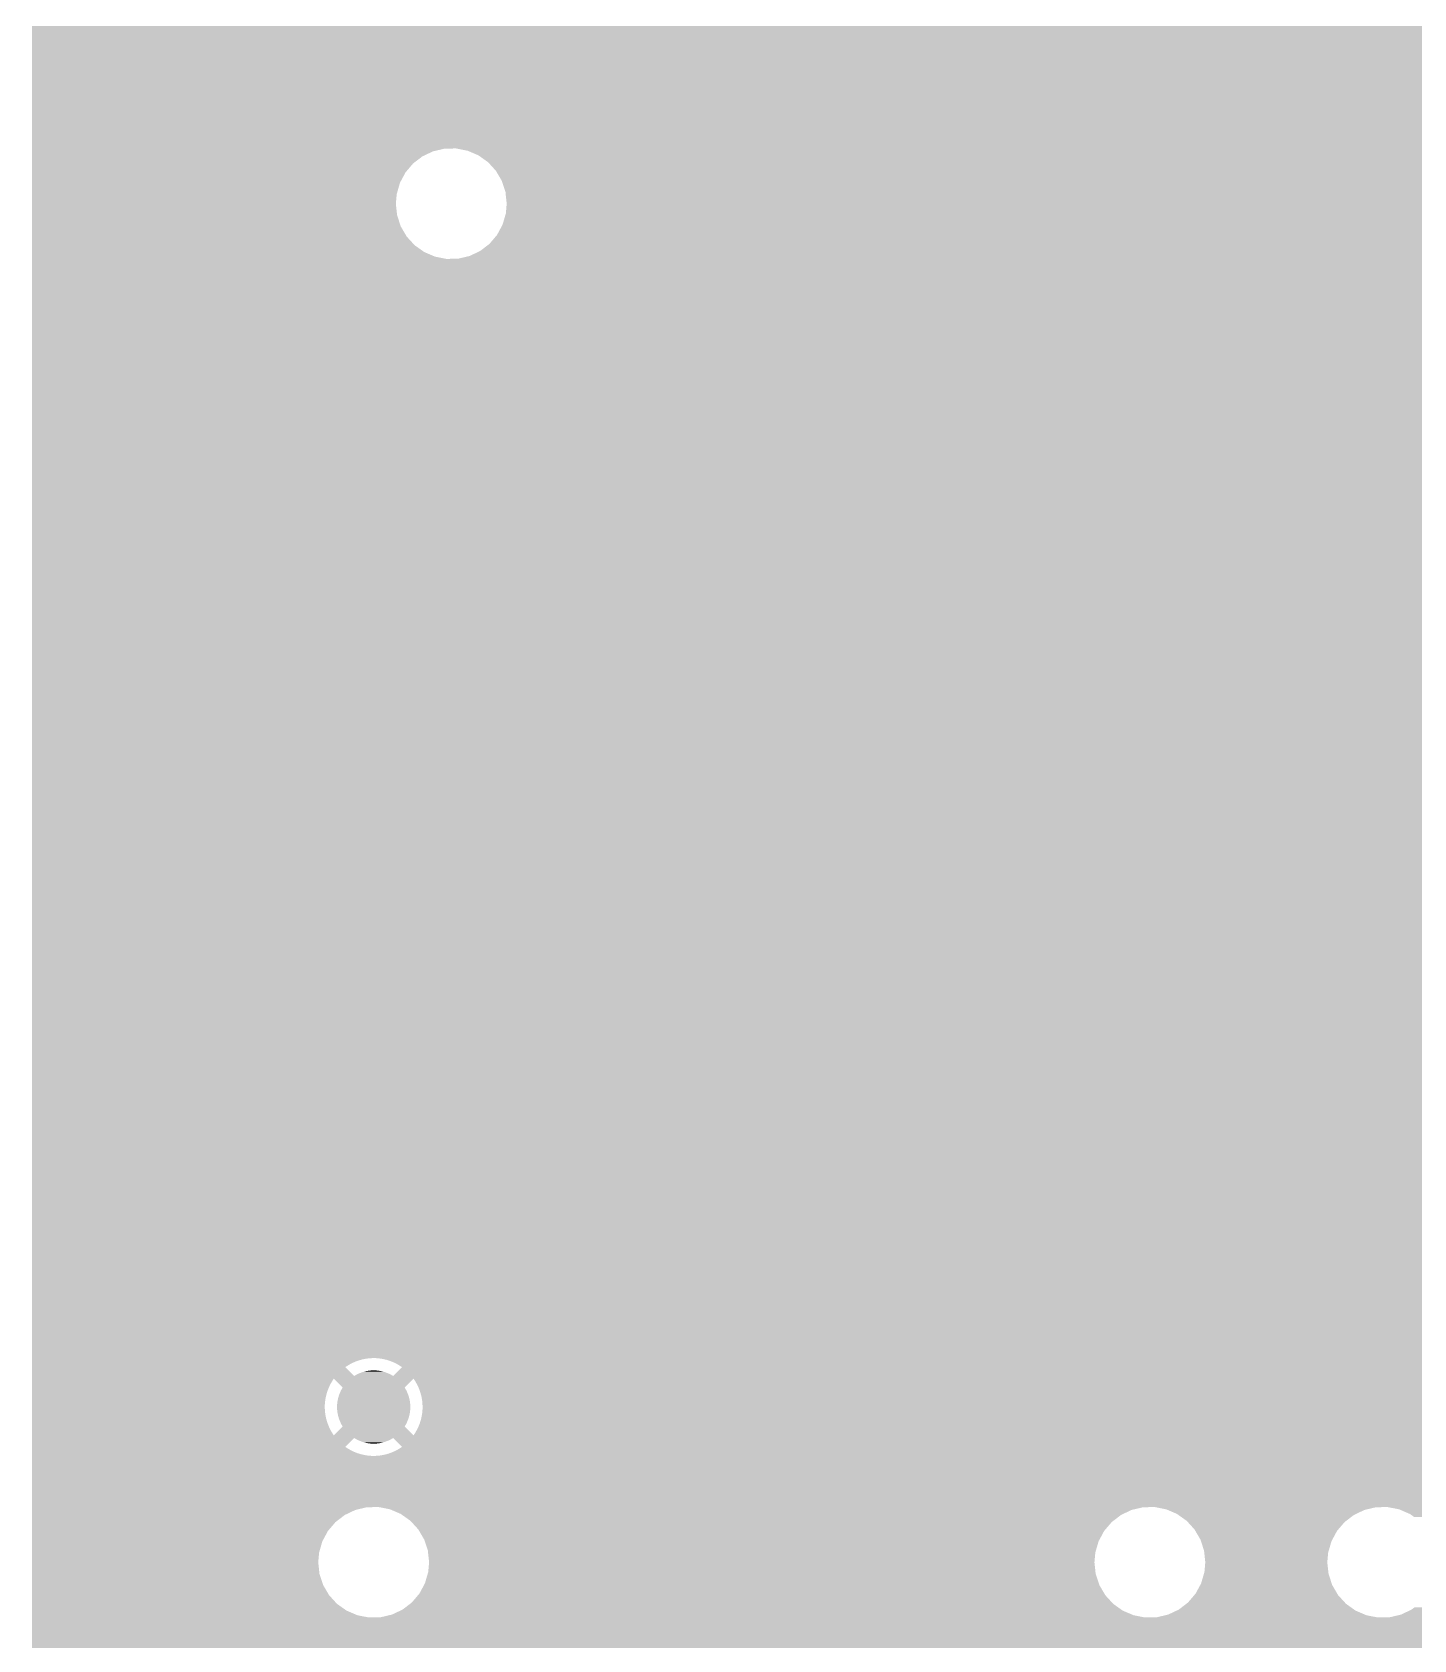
# Model space of a CAD drawing. Extents: x 295 to 953, y 10 to 290.
# Drawn here: x 624.05 to 653.44, y 153.25 to 187.44 of the extents above; entities that cross this region are included whole.
import ezdxf

# ---------------------------------------------------------------- set-up
doc = ezdxf.new("R2010")
doc.units = 0
doc.header["$LTSCALE"] = 5
doc.header["$MEASUREMENT"] = 0
doc.layers.add('PWR1', color=7, linetype='CONTINUOUS')

msp = doc.modelspace()

# ---------------------------------------------------------------- linework, layer by layer
at = {"layer": 'PWR1'}
for points in [[(624.051, 187.313), (624.051, 187.575), (833.398, 187.313), (833.398, 187.575)], [(624.051, 187.308), (624.051, 187.313), (729.453, 187.308), (729.527, 187.313)], [(624.051, 187.299), (624.051, 187.308), (729.38, 187.299), (729.453, 187.308)], [(624.051, 187.284), (624.051, 187.299), (729.307, 187.284), (729.38, 187.299)], [(624.051, 187.264), (624.051, 187.284), (729.235, 187.264), (729.307, 187.284)], [(624.051, 187.239), (624.051, 187.264), (729.166, 187.239), (729.235, 187.264)], [(624.051, 187.21), (624.051, 187.239), (729.098, 187.21), (729.166, 187.239)], [(624.051, 187.175), (624.051, 187.21), (729.032, 187.175), (729.098, 187.21)], [(624.051, 187.136), (624.051, 187.175), (728.969, 187.136), (729.032, 187.175)], [(624.051, 187.12), (624.051, 187.136), (728.946, 187.12), (728.969, 187.136)], [(624.051, 186.932), (624.051, 187.12), (729.134, 186.932), (728.946, 187.12)], [(624.051, 186.877), (624.051, 186.932), (833.398, 186.877), (833.398, 186.932)], [(624.051, 186.815), (624.051, 186.877), (728.662, 186.815), (728.703, 186.877)], [(624.051, 186.75), (624.051, 186.815), (728.626, 186.75), (728.662, 186.815)], [(624.051, 186.683), (624.051, 186.75), (728.594, 186.683), (728.626, 186.75)], [(624.051, 186.614), (624.051, 186.683), (728.567, 186.614), (728.594, 186.683)], [(624.051, 186.543), (624.051, 186.614), (728.545, 186.543), (728.567, 186.614)], [(624.051, 186.471), (624.051, 186.543), (728.529, 186.471), (728.545, 186.543)], [(624.051, 186.398), (624.051, 186.471), (728.517, 186.398), (728.529, 186.471)], [(624.051, 186.324), (624.051, 186.398), (728.511, 186.324), (728.517, 186.398)], [(624.051, 186.25), (624.051, 186.324), (728.51, 186.25), (728.511, 186.324)], [(624.051, 186.176), (624.051, 186.25), (728.514, 186.176), (728.51, 186.25)], [(624.051, 186.103), (624.051, 186.176), (728.524, 186.103), (728.514, 186.176)], [(624.051, 186.03), (624.051, 186.103), (728.538, 186.03), (728.524, 186.103)], [(624.051, 185.959), (624.051, 186.03), (728.558, 185.959), (728.538, 186.03)], [(624.051, 185.889), (624.051, 185.959), (728.583, 185.889), (728.558, 185.959)], [(624.051, 185.821), (624.051, 185.889), (728.613, 185.821), (728.583, 185.889)], [(624.051, 185.796), (624.051, 185.821), (728.626, 185.796), (728.613, 185.821)], [(624.051, 185.792), (624.051, 185.796), (693.908, 185.792), (694.157, 185.796)], [(624.051, 185.735), (624.051, 185.792), (693.665, 185.735), (693.908, 185.792)], [(624.051, 185.628), (624.051, 185.735), (693.44, 185.628), (693.665, 185.735)], [(624.051, 185.477), (624.051, 185.628), (693.242, 185.477), (693.44, 185.628)], [(624.051, 185.287), (624.051, 185.477), (693.08, 185.287), (693.242, 185.477)], [(624.051, 185.13), (624.051, 185.287), (692.996, 185.13), (693.08, 185.287)], [(624.051, 185.106), (624.051, 185.13), (670.616, 185.106), (670.953, 185.13)], [(624.051, 185.03), (624.051, 185.106), (670.287, 185.03), (670.616, 185.106)], [(624.051, 184.971), (624.051, 185.03), (670.142, 184.971), (670.287, 185.03)], [(624.051, 184.966), (624.051, 184.971), (632.821, 184.966), (633.07, 184.971)], [(624.051, 184.909), (624.051, 184.966), (632.578, 184.909), (632.821, 184.966)], [(633.315, 184.922), (633.07, 184.971), (670.023, 184.922), (670.142, 184.971)], [(624.051, 184.803), (624.051, 184.909), (632.353, 184.803), (632.578, 184.909)], [(624.051, 184.652), (624.051, 184.803), (632.155, 184.652), (632.353, 184.803)], [(624.051, 184.462), (624.051, 184.652), (631.993, 184.462), (632.155, 184.652)], [(633.36, 184.903), (633.315, 184.922), (669.975, 184.903), (670.023, 184.922)], [(633.544, 184.824), (633.36, 184.903), (669.844, 184.824), (669.975, 184.903)], [(633.677, 184.729), (633.544, 184.824), (669.685, 184.729), (669.844, 184.824)], [(633.747, 184.68), (633.677, 184.729), (669.627, 184.68), (669.685, 184.729)], [(633.9, 184.512), (633.747, 184.68), (669.427, 184.512), (669.627, 184.68)], [(624.051, 184.242), (624.051, 184.462), (631.875, 184.242), (631.993, 184.462)], [(633.915, 184.496), (633.9, 184.512), (669.413, 184.496), (669.427, 184.512)], [(634.041, 184.281), (633.915, 184.496), (669.225, 184.281), (669.413, 184.496)], [(624.051, 184.003), (624.051, 184.242), (631.806, 184.003), (631.875, 184.242)], [(624.051, 183.796), (624.051, 184.003), (631.787, 183.796), (631.806, 184.003)], [(634.049, 184.258), (634.041, 184.281), (669.205, 184.258), (669.225, 184.281)], [(634.119, 184.044), (634.049, 184.258), (669.071, 184.044), (669.205, 184.258)], [(634.126, 183.972), (634.119, 184.044), (669.026, 183.972), (669.071, 184.044)], [(634.145, 183.796), (634.126, 183.972), (668.951, 183.796), (669.026, 183.972)], [(624.051, 183.549), (624.051, 183.796), (631.814, 183.549), (631.787, 183.796)], [(634.127, 183.589), (634.133, 183.661), (668.875, 183.589), (668.893, 183.661)], [(634.133, 183.661), (634.145, 183.796), (668.893, 183.661), (668.951, 183.796)], [(624.051, 183.312), (624.051, 183.549), (631.892, 183.312), (631.814, 183.549)], [(624.051, 183.097), (624.051, 183.312), (632.018, 183.097), (631.892, 183.312)], [(633.939, 183.131), (634.049, 183.334), (668.793, 183.131), (668.811, 183.334)], [(634.049, 183.334), (634.057, 183.35), (668.811, 183.334), (668.815, 183.35)], [(634.057, 183.35), (634.127, 183.589), (668.815, 183.35), (668.875, 183.589)], [(624.051, 182.913), (624.051, 183.097), (632.186, 182.913), (632.018, 183.097)], [(633.58, 182.79), (633.778, 182.941), (668.794, 182.79), (668.782, 182.941)], [(633.778, 182.941), (633.803, 182.971), (668.782, 182.941), (668.78, 182.971)], [(633.803, 182.971), (633.939, 183.131), (668.78, 182.971), (668.793, 183.131)], [(624.051, 182.769), (624.051, 182.913), (632.389, 182.769), (632.186, 182.913)], [(624.051, 182.67), (624.051, 182.769), (632.618, 182.67), (632.389, 182.769)], [(624.051, 182.622), (624.051, 182.67), (632.862, 182.622), (632.618, 182.67)], [(624.051, 182.306), (624.051, 182.622), (668.885, 182.306), (668.809, 182.622)], [(632.862, 182.622), (633.112, 182.626), (668.809, 182.622), (668.808, 182.626)], [(633.112, 182.626), (633.145, 182.634), (668.808, 182.626), (668.806, 182.634)], [(633.145, 182.634), (633.354, 182.683), (668.806, 182.634), (668.802, 182.683)], [(633.354, 182.683), (633.58, 182.79), (668.802, 182.683), (668.794, 182.79)], [(624.051, 181.994), (624.051, 182.306), (669.013, 181.994), (668.885, 182.306)], [(624.051, 181.706), (624.051, 181.994), (669.189, 181.706), (669.013, 181.994)], [(624.051, 181.449), (624.051, 181.706), (669.407, 181.449), (669.189, 181.706)], [(624.051, 181.229), (624.051, 181.449), (669.663, 181.229), (669.407, 181.449)], [(624.051, 181.051), (624.051, 181.229), (669.95, 181.051), (669.663, 181.229)], [(624.051, 180.92), (624.051, 181.051), (670.262, 180.92), (669.95, 181.051)], [(624.051, 180.843), (624.051, 180.92), (670.576, 180.843), (670.262, 180.92)], [(624.051, 180.839), (624.051, 180.843), (663.364, 180.839), (663.614, 180.843)], [(624.051, 180.782), (624.051, 180.839), (663.122, 180.782), (663.364, 180.839)], [(624.051, 180.675), (624.051, 180.782), (662.896, 180.675), (663.122, 180.782)], [(624.051, 180.524), (624.051, 180.675), (662.699, 180.524), (662.896, 180.675)], [(624.051, 180.334), (624.051, 180.524), (662.537, 180.334), (662.699, 180.524)], [(624.051, 180.115), (624.051, 180.334), (662.419, 180.115), (662.537, 180.334)], [(624.051, 179.876), (624.051, 180.115), (662.349, 179.876), (662.419, 180.115)], [(624.051, 179.669), (624.051, 179.876), (662.331, 179.669), (662.349, 179.876)], [(624.051, 179.421), (624.051, 179.669), (662.357, 179.421), (662.331, 179.669)], [(624.051, 179.184), (624.051, 179.421), (662.435, 179.184), (662.357, 179.421)], [(624.051, 178.969), (624.051, 179.184), (662.561, 178.969), (662.435, 179.184)], [(624.051, 178.785), (624.051, 178.969), (662.729, 178.785), (662.561, 178.969)], [(624.051, 178.641), (624.051, 178.785), (662.932, 178.641), (662.729, 178.785)], [(624.051, 178.543), (624.051, 178.641), (663.161, 178.543), (662.932, 178.641)], [(624.051, 178.495), (624.051, 178.543), (663.406, 178.495), (663.161, 178.543)], [(624.051, 178.404), (624.051, 178.495), (704.686, 178.404), (704.63, 178.495)], [(624.051, 178.147), (624.051, 178.404), (704.904, 178.147), (704.686, 178.404)], [(624.051, 177.927), (624.051, 178.147), (705.16, 177.927), (704.904, 178.147)], [(624.051, 177.749), (624.051, 177.927), (705.447, 177.749), (705.16, 177.927)], [(624.051, 177.618), (624.051, 177.749), (705.758, 177.618), (705.447, 177.749)], [(624.051, 177.538), (624.051, 177.618), (706.086, 177.538), (705.758, 177.618)], [(624.051, 177.509), (624.051, 177.538), (706.422, 177.509), (706.086, 177.538)], [(624.051, 177.301), (624.051, 177.509), (790.852, 177.301), (790.888, 177.509)], [(624.051, 177.192), (624.051, 177.301), (790.848, 177.192), (790.852, 177.301)], [(624.051, 176.918), (624.051, 177.192), (790.874, 176.918), (790.848, 177.192)], [(624.051, 176.654), (624.051, 176.918), (790.953, 176.654), (790.874, 176.918)], [(624.051, 176.409), (624.051, 176.654), (791.08, 176.409), (790.953, 176.654)], [(624.051, 176.194), (624.051, 176.409), (791.251, 176.194), (791.08, 176.409)], [(624.051, 176.014), (624.051, 176.194), (791.46, 176.014), (791.251, 176.194)], [(624.051, 175.89), (624.051, 176.014), (791.679, 175.89), (791.46, 176.014)], [(624.051, 175.886), (624.051, 175.89), (764.075, 175.886), (764.325, 175.89)], [(624.051, 175.829), (624.051, 175.886), (763.833, 175.829), (764.075, 175.886)], [(624.051, 175.722), (624.051, 175.829), (763.607, 175.722), (763.833, 175.829)], [(624.051, 175.571), (624.051, 175.722), (763.41, 175.571), (763.607, 175.722)], [(624.051, 175.381), (624.051, 175.571), (763.248, 175.381), (763.41, 175.571)], [(624.051, 175.162), (624.051, 175.381), (763.13, 175.162), (763.248, 175.381)], [(624.051, 174.923), (624.051, 175.162), (763.06, 174.923), (763.13, 175.162)], [(624.051, 174.716), (624.051, 174.923), (763.042, 174.716), (763.06, 174.923)], [(624.051, 174.468), (624.051, 174.716), (763.068, 174.468), (763.042, 174.716)], [(624.051, 174.231), (624.051, 174.468), (763.146, 174.231), (763.068, 174.468)], [(624.051, 174.016), (624.051, 174.231), (763.272, 174.016), (763.146, 174.231)], [(624.051, 173.832), (624.051, 174.016), (763.44, 173.832), (763.272, 174.016)], [(624.051, 173.688), (624.051, 173.832), (763.643, 173.688), (763.44, 173.832)], [(624.051, 173.59), (624.051, 173.688), (763.872, 173.59), (763.643, 173.688)], [(624.051, 173.542), (624.051, 173.59), (764.117, 173.542), (763.872, 173.59)], [(624.051, 172.617), (624.051, 173.542), (797.151, 172.617), (797.532, 173.542)], [(624.051, 172.397), (624.051, 172.617), (797.088, 172.397), (797.151, 172.617)], [(624.051, 172.239), (624.051, 172.397), (797.076, 172.239), (797.088, 172.397)], [(624.051, 170.112), (624.051, 172.239), (797.076, 170.112), (797.076, 172.239)], [(624.051, 170.107), (624.051, 170.112), (791.317, 170.107), (791.566, 170.112)], [(624.051, 170.05), (624.051, 170.107), (791.074, 170.05), (791.317, 170.107)], [(624.051, 169.944), (624.051, 170.05), (790.849, 169.944), (791.074, 170.05)], [(624.051, 169.793), (624.051, 169.944), (790.651, 169.793), (790.849, 169.944)], [(624.051, 169.603), (624.051, 169.793), (790.489, 169.603), (790.651, 169.793)], [(624.051, 169.383), (624.051, 169.603), (790.371, 169.383), (790.489, 169.603)], [(624.051, 169.144), (624.051, 169.383), (790.302, 169.144), (790.371, 169.383)], [(624.051, 168.937), (624.051, 169.144), (790.283, 168.937), (790.302, 169.144)], [(624.051, 168.69), (624.051, 168.937), (790.31, 168.69), (790.283, 168.937)], [(624.051, 168.453), (624.051, 168.69), (790.388, 168.453), (790.31, 168.69)], [(624.051, 168.238), (624.051, 168.453), (790.514, 168.238), (790.388, 168.453)], [(624.051, 168.054), (624.051, 168.238), (790.682, 168.054), (790.514, 168.238)], [(624.051, 167.91), (624.051, 168.054), (790.885, 167.91), (790.682, 168.054)], [(624.051, 167.811), (624.051, 167.91), (791.114, 167.811), (790.885, 167.91)], [(624.051, 167.763), (624.051, 167.811), (791.358, 167.763), (791.114, 167.811)], [(624.051, 166.81), (624.051, 167.763), (797.076, 166.81), (797.076, 167.763)], [(624.051, 166.805), (624.051, 166.81), (773.156, 166.805), (773.405, 166.81)], [(624.051, 166.748), (624.051, 166.805), (772.913, 166.748), (773.156, 166.805)], [(624.051, 166.642), (624.051, 166.748), (772.688, 166.642), (772.913, 166.748)], [(624.051, 166.491), (624.051, 166.642), (772.49, 166.491), (772.688, 166.642)], [(624.051, 166.301), (624.051, 166.491), (772.328, 166.301), (772.49, 166.491)], [(624.051, 166.157), (624.051, 166.301), (772.251, 166.157), (772.328, 166.301)], [(624.051, 166.133), (624.051, 166.157), (703.438, 166.133), (703.775, 166.157)], [(624.051, 166.056), (624.051, 166.133), (703.109, 166.056), (703.438, 166.133)], [(624.051, 165.93), (624.051, 166.056), (702.796, 165.93), (703.109, 166.056)], [(624.051, 165.756), (624.051, 165.93), (702.507, 165.756), (702.796, 165.93)], [(624.051, 165.539), (624.051, 165.756), (702.249, 165.539), (702.507, 165.756)], [(624.051, 165.284), (624.051, 165.539), (702.027, 165.284), (702.249, 165.539)], [(624.051, 164.998), (624.051, 165.284), (701.848, 164.998), (702.027, 165.284)], [(624.051, 164.688), (624.051, 164.998), (701.715, 164.688), (701.848, 164.998)], [(624.051, 164.361), (624.051, 164.688), (701.632, 164.361), (701.715, 164.688)], [(624.051, 163.998), (624.051, 164.361), (701.602, 163.998), (701.632, 164.361)], [(624.051, 163.661), (624.051, 163.998), (701.628, 163.661), (701.602, 163.998)], [(624.051, 163.333), (624.051, 163.661), (701.707, 163.333), (701.628, 163.661)], [(624.051, 163.021), (624.051, 163.333), (701.835, 163.021), (701.707, 163.333)], [(624.051, 162.946), (624.051, 163.021), (701.88, 162.946), (701.835, 163.021)], [(624.051, 162.93), (624.051, 162.946), (674.021, 162.93), (674.296, 162.946)], [(624.051, 162.862), (624.051, 162.93), (673.754, 162.862), (674.021, 162.93)], [(624.051, 162.745), (624.051, 162.862), (673.505, 162.745), (673.754, 162.862)], [(624.051, 162.582), (624.051, 162.745), (673.282, 162.582), (673.505, 162.745)], [(624.051, 162.379), (624.051, 162.582), (673.095, 162.379), (673.282, 162.582)], [(624.051, 162.145), (624.051, 162.379), (672.95, 162.145), (673.095, 162.379)], [(624.051, 161.888), (624.051, 162.145), (672.853, 161.888), (672.95, 162.145)], [(624.051, 161.616), (624.051, 161.888), (672.806, 161.616), (672.853, 161.888)], [(624.051, 161.508), (624.051, 161.616), (672.802, 161.508), (672.806, 161.616)], [(624.051, 161.234), (624.051, 161.508), (672.828, 161.234), (672.802, 161.508)], [(624.051, 160.969), (624.051, 161.234), (672.906, 160.969), (672.828, 161.234)], [(624.051, 160.725), (624.051, 160.969), (673.033, 160.725), (672.906, 160.969)], [(624.051, 160.509), (624.051, 160.725), (673.204, 160.509), (673.033, 160.725)], [(624.051, 160.33), (624.051, 160.509), (673.413, 160.33), (673.204, 160.509)], [(624.051, 160.194), (624.051, 160.33), (673.653, 160.194), (673.413, 160.33)], [(624.051, 160.106), (624.051, 160.194), (673.914, 160.106), (673.653, 160.194)], [(624.051, 160.069), (624.051, 160.106), (674.187, 160.069), (673.914, 160.106)], [(624.051, 160.018), (624.051, 160.069), (767.119, 160.018), (767.107, 160.069)], [(624.051, 159.706), (624.051, 160.018), (767.248, 159.706), (767.119, 160.018)], [(624.051, 159.553), (624.051, 159.706), (767.341, 159.553), (767.248, 159.706)], [(624.051, 159.529), (624.051, 159.553), (703.438, 159.529), (703.775, 159.553)], [(624.051, 159.452), (624.051, 159.529), (703.109, 159.452), (703.438, 159.529)], [(624.051, 159.38), (624.051, 159.452), (702.931, 159.38), (703.109, 159.452)], [(624.051, 159.376), (624.051, 159.38), (662.539, 159.376), (662.788, 159.38)], [(624.051, 159.319), (624.051, 159.376), (662.296, 159.319), (662.539, 159.376)], [(624.051, 159.246), (624.051, 159.319), (662.141, 159.246), (662.296, 159.319)], [(624.051, 159.241), (624.051, 159.246), (631.219, 159.241), (631.293, 159.246)], [(624.051, 159.232), (624.051, 159.241), (631.145, 159.232), (631.219, 159.241)], [(624.051, 159.217), (624.051, 159.232), (631.072, 159.217), (631.145, 159.232)], [(624.051, 159.197), (624.051, 159.217), (631.001, 159.197), (631.072, 159.217)], [(624.051, 159.172), (624.051, 159.197), (630.931, 159.172), (631.001, 159.197)], [(624.051, 159.143), (624.051, 159.172), (630.863, 159.143), (630.931, 159.172)], [(624.051, 159.108), (624.051, 159.143), (630.798, 159.108), (630.863, 159.143)], [(624.051, 159.069), (624.051, 159.108), (630.735, 159.069), (630.798, 159.108)], [(624.051, 159.053), (624.051, 159.069), (630.711, 159.053), (630.735, 159.069)], [(624.051, 158.865), (624.051, 159.053), (630.899, 158.865), (630.711, 159.053)], [(631.241, 158.982), (631.272, 158.983), (631.384, 158.982), (631.369, 158.983)], [(631.272, 158.983), (631.305, 158.985), (631.369, 158.983), (631.305, 158.985)], [(631.367, 159.245), (631.293, 159.246), (662.139, 159.245), (662.141, 159.246)], [(631.44, 159.238), (631.367, 159.245), (662.126, 159.238), (662.139, 159.245)], [(631.514, 159.227), (631.44, 159.238), (662.101, 159.227), (662.126, 159.238)], [(631.576, 159.212), (631.514, 159.227), (662.071, 159.212), (662.101, 159.227)], [(631.586, 159.21), (631.576, 159.212), (662.068, 159.21), (662.071, 159.212)], [(631.657, 159.188), (631.586, 159.21), (662.039, 159.188), (662.068, 159.21)], [(631.726, 159.161), (631.657, 159.188), (662.004, 159.161), (662.039, 159.188)], [(631.793, 159.13), (631.726, 159.161), (661.963, 159.13), (662.004, 159.161)], [(631.738, 158.871), (631.919, 159.053), (661.711, 158.871), (661.866, 159.053)], [(631.857, 159.093), (631.793, 159.13), (661.915, 159.093), (661.963, 159.13)], [(631.906, 159.061), (631.857, 159.093), (661.873, 159.061), (661.915, 159.093)], [(631.919, 159.053), (631.906, 159.061), (661.866, 159.053), (661.873, 159.061)], [(624.051, 158.81), (624.051, 158.865), (661.678, 158.81), (661.708, 158.865)], [(624.051, 158.748), (624.051, 158.81), (630.428, 158.748), (630.468, 158.81)], [(624.051, 158.683), (624.051, 158.748), (630.391, 158.683), (630.428, 158.748)], [(624.051, 158.616), (624.051, 158.683), (630.36, 158.616), (630.391, 158.683)], [(630.656, 158.622), (630.468, 158.81), (631.974, 158.622), (632.162, 158.81)], [(630.899, 158.865), (630.937, 158.887), (631.731, 158.865), (631.693, 158.887)], [(630.937, 158.887), (630.956, 158.897), (631.693, 158.887), (631.676, 158.897)], [(630.956, 158.897), (630.994, 158.916), (631.676, 158.897), (631.635, 158.916)], [(630.994, 158.916), (631.014, 158.924), (631.635, 158.916), (631.618, 158.924)], [(631.014, 158.924), (631.054, 158.94), (631.618, 158.924), (631.575, 158.94)], [(631.054, 158.94), (631.075, 158.946), (631.575, 158.94), (631.558, 158.946)], [(631.075, 158.946), (631.115, 158.959), (631.558, 158.946), (631.514, 158.959)], [(631.115, 158.959), (631.137, 158.964), (631.514, 158.959), (631.496, 158.964)], [(631.137, 158.964), (631.177, 158.973), (631.496, 158.964), (631.45, 158.973)], [(631.177, 158.973), (631.202, 158.976), (631.45, 158.973), (631.433, 158.976)], [(631.202, 158.976), (631.241, 158.982), (631.433, 158.976), (631.384, 158.982)], [(631.731, 158.865), (631.738, 158.871), (661.708, 158.865), (661.711, 158.871)], [(632.191, 158.767), (632.162, 158.81), (661.655, 158.767), (661.678, 158.81)], [(632.229, 158.703), (632.191, 158.767), (661.621, 158.703), (661.655, 158.767)], [(632.254, 158.652), (632.229, 158.703), (661.593, 158.652), (661.621, 158.703)], [(632.262, 158.637), (632.254, 158.652), (661.589, 158.637), (661.593, 158.652)], [(624.051, 158.547), (624.051, 158.616), (630.333, 158.547), (630.36, 158.616)], [(624.051, 158.476), (624.051, 158.547), (630.311, 158.476), (630.333, 158.547)], [(624.051, 158.404), (624.051, 158.476), (630.294, 158.404), (630.311, 158.476)], [(624.051, 158.331), (624.051, 158.404), (630.283, 158.331), (630.294, 158.404)], [(624.051, 158.257), (624.051, 158.331), (630.276, 158.257), (630.283, 158.331)], [(630.539, 158.27), (630.545, 158.323), (632.092, 158.27), (632.085, 158.323)], [(630.545, 158.323), (630.547, 158.334), (632.085, 158.323), (632.084, 158.334)], [(630.547, 158.334), (630.557, 158.386), (632.084, 158.334), (632.073, 158.386)], [(630.557, 158.386), (630.56, 158.396), (632.073, 158.386), (632.071, 158.396)], [(630.56, 158.396), (630.575, 158.448), (632.071, 158.396), (632.056, 158.448)], [(630.575, 158.448), (630.578, 158.458), (632.056, 158.448), (632.053, 158.458)], [(630.578, 158.458), (630.597, 158.508), (632.053, 158.458), (632.033, 158.508)], [(630.597, 158.508), (630.602, 158.518), (632.033, 158.508), (632.029, 158.518)], [(630.602, 158.518), (630.624, 158.566), (632.029, 158.518), (632.006, 158.566)], [(630.624, 158.566), (630.63, 158.575), (632.006, 158.566), (632.001, 158.575)], [(630.63, 158.575), (630.656, 158.622), (632.001, 158.575), (631.974, 158.622)], [(632.29, 158.569), (632.262, 158.637), (661.569, 158.569), (661.589, 158.637)], [(632.313, 158.498), (632.29, 158.569), (661.549, 158.498), (661.569, 158.569)], [(632.332, 158.427), (632.313, 158.498), (661.528, 158.427), (661.549, 158.498)], [(632.334, 158.413), (632.332, 158.427), (661.524, 158.413), (661.528, 158.427)], [(632.345, 158.354), (632.334, 158.413), (661.519, 158.354), (661.524, 158.413)], [(632.353, 158.28), (632.345, 158.354), (661.512, 158.28), (661.519, 158.354)], [(624.051, 158.183), (624.051, 158.257), (630.275, 158.183), (630.276, 158.257)], [(624.051, 158.109), (624.051, 158.183), (630.28, 158.109), (630.275, 158.183)], [(624.051, 158.036), (624.051, 158.109), (630.289, 158.036), (630.28, 158.109)], [(624.051, 157.963), (624.051, 158.036), (630.304, 157.963), (630.289, 158.036)], [(624.051, 157.892), (624.051, 157.963), (630.324, 157.892), (630.304, 157.963)], [(630.536, 158.206), (630.538, 158.26), (632.095, 158.206), (632.092, 158.26)], [(630.538, 158.152), (630.536, 158.206), (632.093, 158.152), (632.095, 158.206)], [(630.538, 158.26), (630.539, 158.27), (632.092, 158.26), (632.092, 158.27)], [(630.539, 158.142), (630.538, 158.152), (632.092, 158.142), (632.093, 158.152)], [(630.545, 158.088), (630.539, 158.142), (632.086, 158.088), (632.092, 158.142)], [(630.547, 158.078), (630.545, 158.088), (632.084, 158.078), (632.086, 158.088)], [(630.558, 158.025), (630.547, 158.078), (632.073, 158.025), (632.084, 158.078)], [(630.56, 158.015), (630.558, 158.025), (632.071, 158.015), (632.073, 158.025)], [(630.575, 157.964), (630.56, 158.015), (632.056, 157.964), (632.071, 158.015)], [(630.578, 157.954), (630.575, 157.964), (632.052, 157.954), (632.056, 157.964)], [(632.32, 157.935), (632.325, 157.958), (661.539, 157.935), (661.532, 157.958)], [(632.325, 157.958), (632.336, 158.007), (661.532, 157.958), (661.527, 158.007)], [(632.336, 158.007), (632.348, 158.081), (661.527, 158.007), (661.519, 158.081)], [(632.348, 158.081), (632.354, 158.154), (661.519, 158.081), (661.511, 158.154)], [(632.355, 158.206), (632.353, 158.28), (661.505, 158.206), (661.512, 158.28)], [(632.354, 158.154), (632.355, 158.206), (661.511, 158.154), (661.505, 158.206)], [(624.051, 157.822), (624.051, 157.892), (630.349, 157.822), (630.324, 157.892)], [(624.051, 157.754), (624.051, 157.822), (630.378, 157.754), (630.349, 157.822)], [(624.051, 157.688), (624.051, 157.754), (630.413, 157.688), (630.378, 157.754)], [(624.051, 157.625), (624.051, 157.688), (630.452, 157.625), (630.413, 157.688)], [(624.051, 157.602), (624.051, 157.625), (630.468, 157.602), (630.452, 157.625)], [(630.468, 157.602), (630.656, 157.79), (632.162, 157.602), (631.974, 157.79)], [(630.597, 157.903), (630.578, 157.954), (632.033, 157.903), (632.052, 157.954)], [(630.601, 157.894), (630.597, 157.903), (632.029, 157.894), (632.033, 157.903)], [(630.625, 157.845), (630.601, 157.894), (632.006, 157.845), (632.029, 157.894)], [(630.629, 157.836), (630.625, 157.845), (632.001, 157.836), (632.006, 157.845)], [(630.656, 157.79), (630.629, 157.836), (631.974, 157.79), (632.001, 157.836)], [(632.162, 157.602), (632.203, 157.664), (661.68, 157.602), (661.643, 157.664)], [(632.203, 157.664), (632.235, 157.721), (661.643, 157.664), (661.61, 157.721)], [(632.235, 157.721), (632.239, 157.728), (661.61, 157.721), (661.607, 157.728)], [(632.239, 157.728), (632.271, 157.795), (661.607, 157.728), (661.585, 157.795)], [(632.271, 157.795), (632.298, 157.864), (661.585, 157.795), (661.563, 157.864)], [(632.298, 157.864), (632.32, 157.935), (661.563, 157.864), (661.539, 157.935)], [(624.051, 157.547), (624.051, 157.602), (661.712, 157.547), (661.68, 157.602)], [(624.051, 157.359), (624.051, 157.547), (630.711, 157.359), (630.899, 157.547)], [(624.051, 157.318), (624.051, 157.359), (630.773, 157.318), (630.711, 157.359)], [(624.051, 157.282), (624.051, 157.318), (630.838, 157.282), (630.773, 157.318)], [(624.051, 157.25), (624.051, 157.282), (630.905, 157.25), (630.838, 157.282)], [(630.938, 157.525), (630.899, 157.547), (631.694, 157.525), (631.731, 157.547)], [(630.955, 157.515), (630.938, 157.525), (631.674, 157.515), (631.694, 157.525)], [(630.995, 157.496), (630.955, 157.515), (631.637, 157.496), (631.674, 157.515)], [(631.013, 157.488), (630.995, 157.496), (631.616, 157.488), (631.637, 157.496)], [(631.055, 157.472), (631.013, 157.488), (631.577, 157.472), (631.616, 157.488)], [(631.073, 157.465), (631.055, 157.472), (631.556, 157.465), (631.577, 157.472)], [(631.117, 157.453), (631.073, 157.465), (631.516, 157.453), (631.556, 157.465)], [(631.135, 157.448), (631.117, 157.453), (631.493, 157.448), (631.516, 157.453)], [(631.18, 157.439), (631.135, 157.448), (631.453, 157.439), (631.493, 157.448)], [(631.198, 157.435), (631.18, 157.439), (631.429, 157.435), (631.453, 157.439)], [(631.246, 157.43), (631.198, 157.435), (631.39, 157.43), (631.429, 157.435)], [(631.261, 157.428), (631.246, 157.43), (631.358, 157.428), (631.39, 157.43)], [(631.326, 157.427), (631.261, 157.428), (631.326, 157.427), (631.358, 157.428)], [(631.772, 157.506), (631.731, 157.547), (661.736, 157.506), (661.712, 157.547)], [(631.767, 157.269), (631.833, 157.304), (661.979, 157.269), (661.93, 157.304)], [(631.919, 157.359), (631.772, 157.506), (661.87, 157.359), (661.736, 157.506)], [(631.833, 157.304), (631.863, 157.322), (661.93, 157.304), (661.904, 157.322)], [(631.863, 157.322), (631.896, 157.343), (661.904, 157.322), (661.885, 157.343)], [(631.896, 157.343), (631.919, 157.359), (661.885, 157.343), (661.87, 157.359)], [(624.051, 157.223), (624.051, 157.25), (630.974, 157.223), (630.905, 157.25)], [(624.051, 157.202), (624.051, 157.223), (631.045, 157.202), (630.974, 157.223)], [(624.051, 157.185), (624.051, 157.202), (631.117, 157.185), (631.045, 157.202)], [(624.051, 157.173), (624.051, 157.185), (631.19, 157.173), (631.117, 157.185)], [(624.051, 157.167), (624.051, 157.173), (631.264, 157.167), (631.19, 157.173)], [(624.051, 157.166), (624.051, 157.167), (631.338, 157.166), (631.264, 157.167)], [(624.051, 157.08), (624.051, 157.166), (662.336, 157.08), (662.135, 157.166)], [(624.051, 157.032), (624.051, 157.08), (662.58, 157.032), (662.336, 157.08)], [(624.051, 156.842), (624.051, 157.032), (682.812, 156.842), (682.756, 157.032)], [(631.338, 157.166), (631.412, 157.17), (662.135, 157.166), (662.125, 157.17)], [(631.412, 157.17), (631.473, 157.178), (662.125, 157.17), (662.107, 157.178)], [(631.473, 157.178), (631.486, 157.18), (662.107, 157.178), (662.105, 157.18)], [(631.486, 157.18), (631.558, 157.194), (662.105, 157.18), (662.084, 157.194)], [(631.558, 157.194), (631.63, 157.214), (662.084, 157.194), (662.056, 157.214)], [(631.63, 157.214), (631.699, 157.239), (662.056, 157.214), (662.021, 157.239)], [(631.699, 157.239), (631.767, 157.269), (662.021, 157.239), (661.979, 157.269)], [(624.051, 156.597), (624.051, 156.842), (682.939, 156.597), (682.812, 156.842)], [(624.051, 156.382), (624.051, 156.597), (683.11, 156.382), (682.939, 156.597)], [(624.051, 156.202), (624.051, 156.382), (683.319, 156.202), (683.11, 156.382)], [(624.051, 156.078), (624.051, 156.202), (683.538, 156.078), (683.319, 156.202)], [(624.051, 156.074), (624.051, 156.078), (631.17, 156.074), (631.419, 156.078)], [(624.051, 156.017), (624.051, 156.074), (630.927, 156.017), (631.17, 156.074)], [(624.051, 155.91), (624.051, 156.017), (630.702, 155.91), (630.927, 156.017)], [(624.051, 155.759), (624.051, 155.91), (630.504, 155.759), (630.702, 155.91)], [(631.442, 156.074), (631.419, 156.078), (647.68, 156.074), (647.929, 156.078)], [(631.664, 156.03), (631.442, 156.074), (647.493, 156.03), (647.68, 156.074)], [(631.694, 156.017), (631.664, 156.03), (647.437, 156.017), (647.493, 156.03)], [(631.893, 155.932), (631.694, 156.017), (647.257, 155.932), (647.437, 156.017)], [(631.922, 155.91), (631.893, 155.932), (647.212, 155.91), (647.257, 155.932)], [(632.096, 155.787), (631.922, 155.91), (647.051, 155.787), (647.212, 155.91)], [(647.952, 156.074), (647.929, 156.078), (652.633, 156.074), (652.882, 156.078)], [(648.174, 156.03), (647.952, 156.074), (652.446, 156.03), (652.633, 156.074)], [(648.204, 156.017), (648.174, 156.03), (652.39, 156.017), (652.446, 156.03)], [(648.403, 155.932), (648.204, 156.017), (652.21, 155.932), (652.39, 156.017)], [(648.432, 155.91), (648.403, 155.932), (652.165, 155.91), (652.21, 155.932)], [(648.606, 155.787), (648.432, 155.91), (652.004, 155.787), (652.165, 155.91)], [(652.942, 156.066), (652.882, 156.078), (683.559, 156.066), (683.538, 156.078)], [(653.127, 156.03), (652.942, 156.066), (683.667, 156.03), (683.559, 156.066)], [(653.247, 155.978), (653.127, 156.03), (683.82, 155.978), (683.667, 156.03)], [(653.327, 155.944), (653.247, 155.978), (684.078, 155.944), (683.82, 155.978)], [(653.337, 155.939), (653.327, 155.944), (662.588, 155.939), (662.662, 155.944)], [(653.356, 155.932), (653.337, 155.939), (662.527, 155.932), (662.588, 155.939)], [(653.358, 155.93), (653.356, 155.932), (662.514, 155.93), (662.527, 155.932)], [(653.379, 155.915), (653.358, 155.93), (662.441, 155.915), (662.514, 155.93)], [(653.407, 155.895), (653.379, 155.915), (662.37, 155.895), (662.441, 155.915)], [(624.051, 155.569), (624.051, 155.759), (630.342, 155.569), (630.504, 155.759)], [(624.051, 155.35), (624.051, 155.569), (630.224, 155.35), (630.342, 155.569)], [(632.122, 155.759), (632.096, 155.787), (647.014, 155.759), (647.051, 155.787)], [(632.264, 155.603), (632.122, 155.759), (646.881, 155.603), (647.014, 155.759)], [(632.284, 155.569), (632.264, 155.603), (646.852, 155.569), (646.881, 155.603)], [(632.39, 155.388), (632.284, 155.569), (646.755, 155.388), (646.852, 155.569)], [(648.632, 155.759), (648.606, 155.787), (651.967, 155.759), (652.004, 155.787)], [(648.774, 155.603), (648.632, 155.759), (651.834, 155.603), (651.967, 155.759)], [(648.794, 155.569), (648.774, 155.603), (651.805, 155.569), (651.834, 155.603)], [(648.9, 155.388), (648.794, 155.569), (651.708, 155.388), (651.805, 155.569)], [(653.442, 155.87), (653.407, 155.895), (662.3, 155.87), (662.37, 155.895)], [(624.051, 155.111), (624.051, 155.35), (630.155, 155.111), (630.224, 155.35)], [(632.403, 155.35), (632.39, 155.388), (646.734, 155.35), (646.755, 155.388)], [(632.468, 155.152), (632.403, 155.35), (646.677, 155.152), (646.734, 155.35)], [(648.913, 155.35), (648.9, 155.388), (651.687, 155.35), (651.708, 155.388)], [(648.978, 155.152), (648.913, 155.35), (651.63, 155.152), (651.687, 155.35)], [(624.051, 154.904), (624.051, 155.111), (630.136, 154.904), (630.155, 155.111)], [(624.051, 154.656), (624.051, 154.904), (630.163, 154.656), (630.136, 154.904)], [(632.472, 155.111), (632.468, 155.152), (646.665, 155.111), (646.677, 155.152)], [(632.494, 154.904), (632.472, 155.111), (646.646, 154.904), (646.665, 155.111)], [(632.476, 154.697), (632.494, 154.904), (646.668, 154.697), (646.646, 154.904)], [(648.982, 155.111), (648.978, 155.152), (651.618, 155.111), (651.63, 155.152)], [(649.004, 154.904), (648.982, 155.111), (651.599, 154.904), (651.618, 155.111)], [(648.986, 154.697), (649.004, 154.904), (651.621, 154.697), (651.599, 154.904)], [(624.051, 154.419), (624.051, 154.656), (630.241, 154.419), (630.163, 154.656)], [(632.406, 154.458), (632.464, 154.656), (646.738, 154.458), (646.673, 154.656)], [(632.464, 154.656), (632.476, 154.697), (646.673, 154.656), (646.668, 154.697)], [(648.916, 154.458), (648.974, 154.656), (651.691, 154.458), (651.626, 154.656)], [(648.974, 154.656), (648.986, 154.697), (651.626, 154.656), (651.621, 154.697)], [(624.051, 154.204), (624.051, 154.419), (630.367, 154.204), (630.241, 154.419)], [(624.051, 154.02), (624.051, 154.204), (630.535, 154.02), (630.367, 154.204)], [(632.127, 154.049), (632.259, 154.204), (647.019, 154.049), (646.877, 154.204)], [(632.259, 154.204), (632.288, 154.238), (646.877, 154.204), (646.857, 154.238)], [(632.288, 154.238), (632.386, 154.419), (646.857, 154.238), (646.751, 154.419)], [(632.386, 154.419), (632.406, 154.458), (646.751, 154.419), (646.738, 154.458)], [(648.637, 154.049), (648.769, 154.204), (651.972, 154.049), (651.83, 154.204)], [(648.769, 154.204), (648.798, 154.238), (651.83, 154.204), (651.81, 154.238)], [(648.798, 154.238), (648.896, 154.419), (651.81, 154.238), (651.704, 154.419)], [(648.896, 154.419), (648.916, 154.458), (651.704, 154.419), (651.691, 154.458)], [(624.051, 153.876), (624.051, 154.02), (630.738, 153.876), (630.535, 154.02)], [(624.051, 153.778), (624.051, 153.876), (630.967, 153.778), (630.738, 153.876)], [(631.703, 153.791), (631.884, 153.876), (647.447, 153.791), (647.248, 153.876)], [(631.884, 153.876), (631.929, 153.897), (647.248, 153.876), (647.218, 153.897)], [(631.929, 153.897), (632.09, 154.02), (647.218, 153.897), (647.045, 154.02)], [(632.09, 154.02), (632.127, 154.049), (647.045, 154.02), (647.019, 154.049)], [(648.213, 153.791), (648.394, 153.876), (652.4, 153.791), (652.201, 153.876)], [(648.394, 153.876), (648.439, 153.897), (652.201, 153.876), (652.171, 153.897)], [(648.439, 153.897), (648.6, 154.02), (652.171, 153.897), (651.998, 154.02)], [(648.6, 154.02), (648.637, 154.049), (651.998, 154.02), (651.972, 154.049)], [(653.166, 153.791), (653.321, 153.864), (797.076, 153.791), (797.076, 153.864)], [(653.321, 153.864), (653.324, 153.865), (662.707, 153.864), (662.633, 153.865)], [(653.324, 153.865), (653.337, 153.871), (662.633, 153.865), (662.559, 153.871)], [(653.337, 153.871), (653.361, 153.883), (662.559, 153.871), (662.486, 153.883)], [(653.361, 153.883), (653.392, 153.897), (662.486, 153.883), (662.424, 153.897)], [(653.392, 153.897), (653.395, 153.9), (662.424, 153.897), (662.414, 153.9)], [(653.395, 153.9), (653.423, 153.921), (662.414, 153.9), (662.343, 153.921)], [(653.423, 153.921), (653.458, 153.948), (662.343, 153.921), (662.274, 153.948)], [(624.051, 153.73), (624.051, 153.778), (631.211, 153.73), (630.967, 153.778)], [(624.051, 152.779), (624.051, 153.73), (797.076, 152.779), (797.076, 153.73)], [(631.211, 153.73), (631.461, 153.734), (647.721, 153.73), (647.699, 153.734)], [(631.461, 153.734), (631.647, 153.778), (647.699, 153.734), (647.477, 153.778)], [(631.647, 153.778), (631.703, 153.791), (647.477, 153.778), (647.447, 153.791)], [(647.721, 153.73), (647.971, 153.734), (652.674, 153.73), (652.652, 153.734)], [(647.971, 153.734), (648.157, 153.778), (652.652, 153.734), (652.43, 153.778)], [(648.157, 153.778), (648.213, 153.791), (652.43, 153.778), (652.4, 153.791)], [(652.674, 153.73), (652.924, 153.734), (797.076, 153.73), (797.076, 153.734)], [(652.924, 153.734), (653.166, 153.791), (797.076, 153.734), (797.076, 153.791)]]:
    msp.add_solid(points, dxfattribs=at)

doc.saveas('drawing.dxf')
